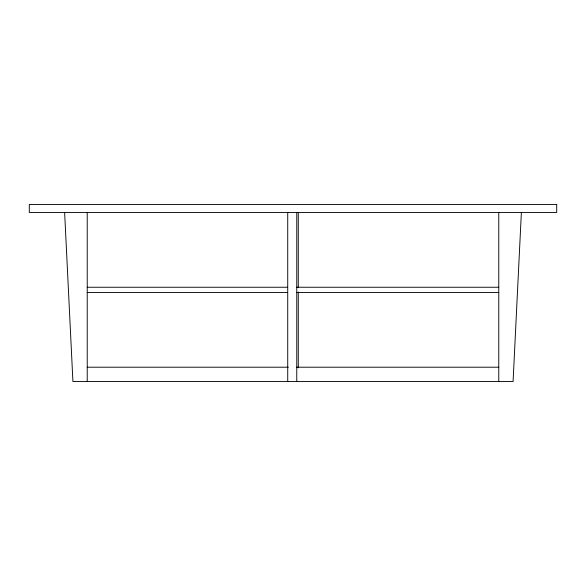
<?xml version="1.0" encoding="UTF-8"?>
<svg xmlns="http://www.w3.org/2000/svg" width="586" height="586" viewBox="0 0 586 586"><rect width="100%" height="100%" fill="white"/><g stroke="black" fill="none" stroke-linecap="round" stroke-linejoin="round"><path stroke-width="0.88" d="M521.372 212.44L513.08 381.53L72.92 381.53L64.628 212.44M87.233 287.243L287.587 287.243M296.611 287.243L498.767 287.243M87.233 292.56L287.587 292.56M296.611 292.56L498.767 292.56M87.233 367.21L288.319 367.21M296.765 367.21L498.767 367.21M498.767 212.44L498.767 381.53M298.274 212.44L298.274 287.66M298.274 291.96L298.274 367.862M296.765 212.44L296.765 381.53M287.726 212.44L287.726 381.53M87.233 212.44L87.233 381.53M556.7 204.47L29.3 204.47L29.3 212.44L556.7 212.44L556.7 204.47"/></g></svg>
